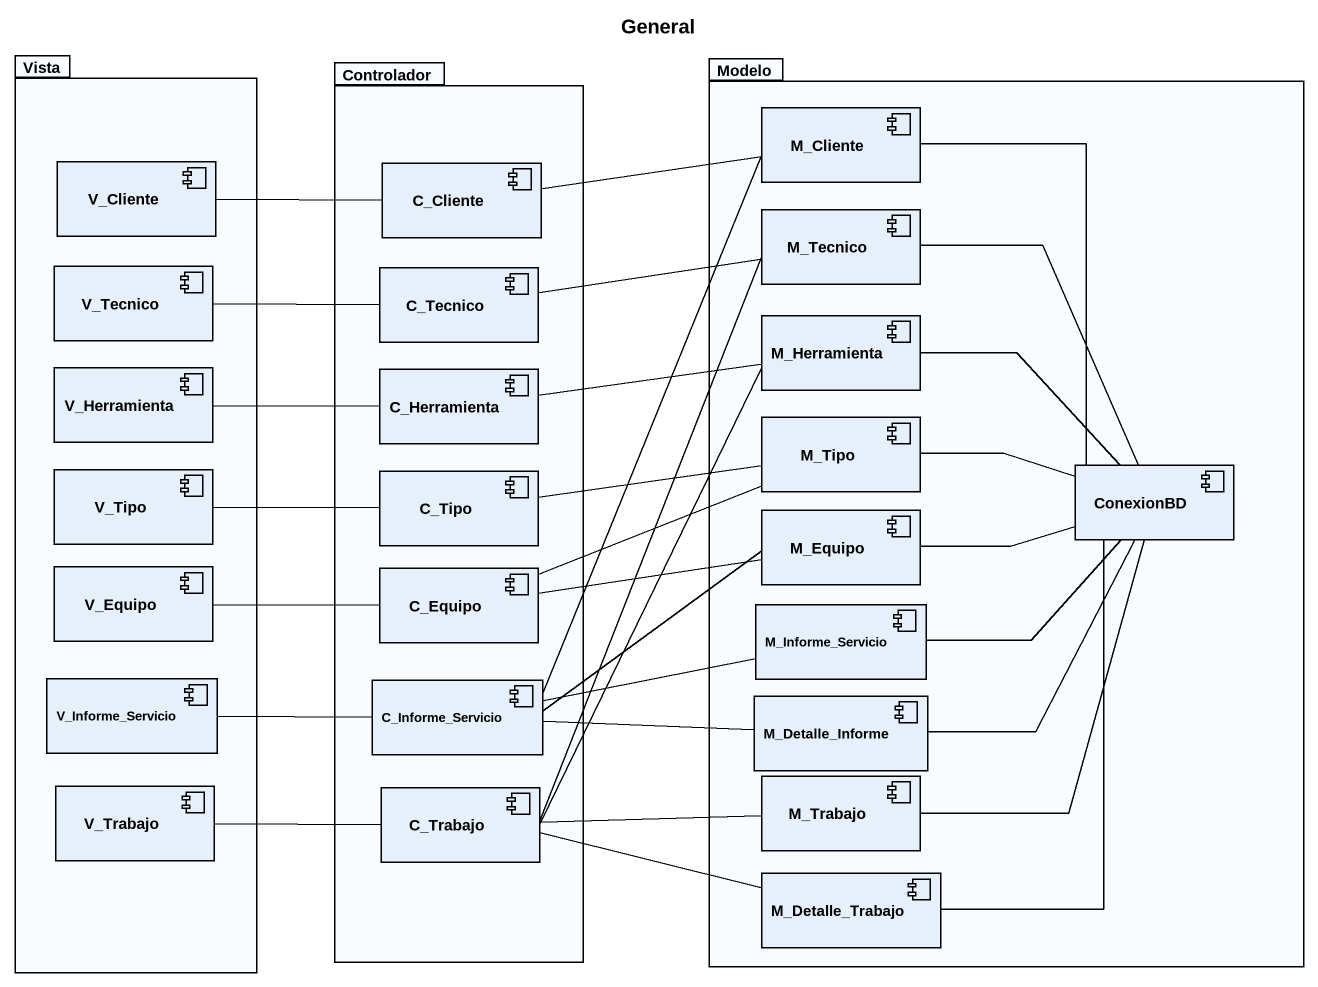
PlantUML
@startuml
title General
package Vista {
  component V_Cliente
  component V_Tecnico
  component V_Herramienta
  component V_Tipo
  component V_Equipo
  component V_Informe_Servicio
  component V_Trabajo
}
package Controlador {
  component C_Cliente
  component C_Tecnico
  component C_Herramienta
  component C_Tipo
  component C_Equipo
  component C_Informe_Servicio
  component C_Trabajo
}
package Modelo {
  component M_Cliente
  component M_Tecnico
  component M_Herramienta
  component M_Tipo
  component ConexionBD
  component M_Equipo
  component M_Informe_Servicio
  component M_Detalle_Informe
  component M_Trabajo
  component M_Detalle_Trabajo
}
M_Cliente -- ConexionBD
C_Cliente -right- M_Cliente
C_Cliente -left- V_Cliente
M_Tecnico -- ConexionBD
C_Tecnico -right- M_Tecnico
C_Tecnico -left- V_Tecnico
C_Herramienta -left- V_Herramienta
C_Herramienta -right- M_Herramienta
M_Herramienta -right- ConexionBD
M_Tipo -right- ConexionBD
C_Tipo -right- M_Tipo
C_Tipo -left- V_Tipo
C_Equipo -right- M_Tipo
C_Equipo -left- V_Equipo
C_Equipo -right- M_Equipo
M_Equipo -right- ConexionBD
M_Informe_Servicio -right- ConexionBD
C_Informe_Servicio -up- M_Cliente
C_Informe_Servicio -right- M_Equipo
C_Informe_Servicio -right- M_Informe_Servicio
C_Informe_Servicio -left- V_Informe_Servicio
C_Informe_Servicio -right- M_Detalle_Informe
M_Detalle_Informe -up- ConexionBD
C_Trabajo -up- M_Tecnico
C_Trabajo -up- M_Herramienta
C_Trabajo -left- V_Trabajo
C_Trabajo -right- M_Trabajo
C_Trabajo -right- M_Detalle_Trabajo
M_Trabajo -up- ConexionBD
M_Detalle_Trabajo -up- ConexionBD
@enduml
